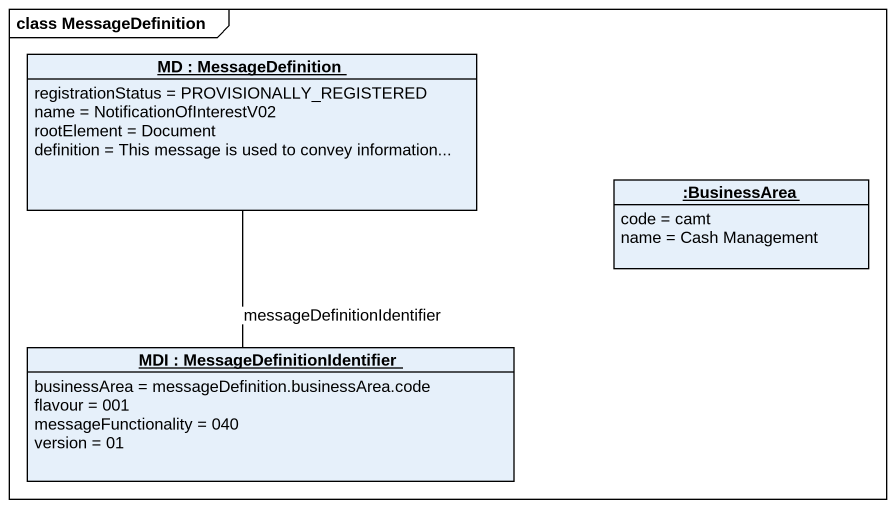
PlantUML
@startuml
mainframe class MessageDefinition
hide circle
hide empty members
object "MD : MessageDefinition" as MD {
  registrationStatus = PROVISIONALLY_REGISTERED
  name = NotificationOfInterestV02
  rootElement = Document
  definition = This message is used to convey information...
}
object ":BusinessArea" as BusinessArea {
  code = camt
  name = Cash Management
}
object "MDI : MessageDefinitionIdentifier" as MDI {
  businessArea = messageDefinition.businessArea.code
  flavour = 001
  messageFunctionality = 040
  version = 01
}
MD -- MDI : messageDefinitionIdentifier
@enduml
